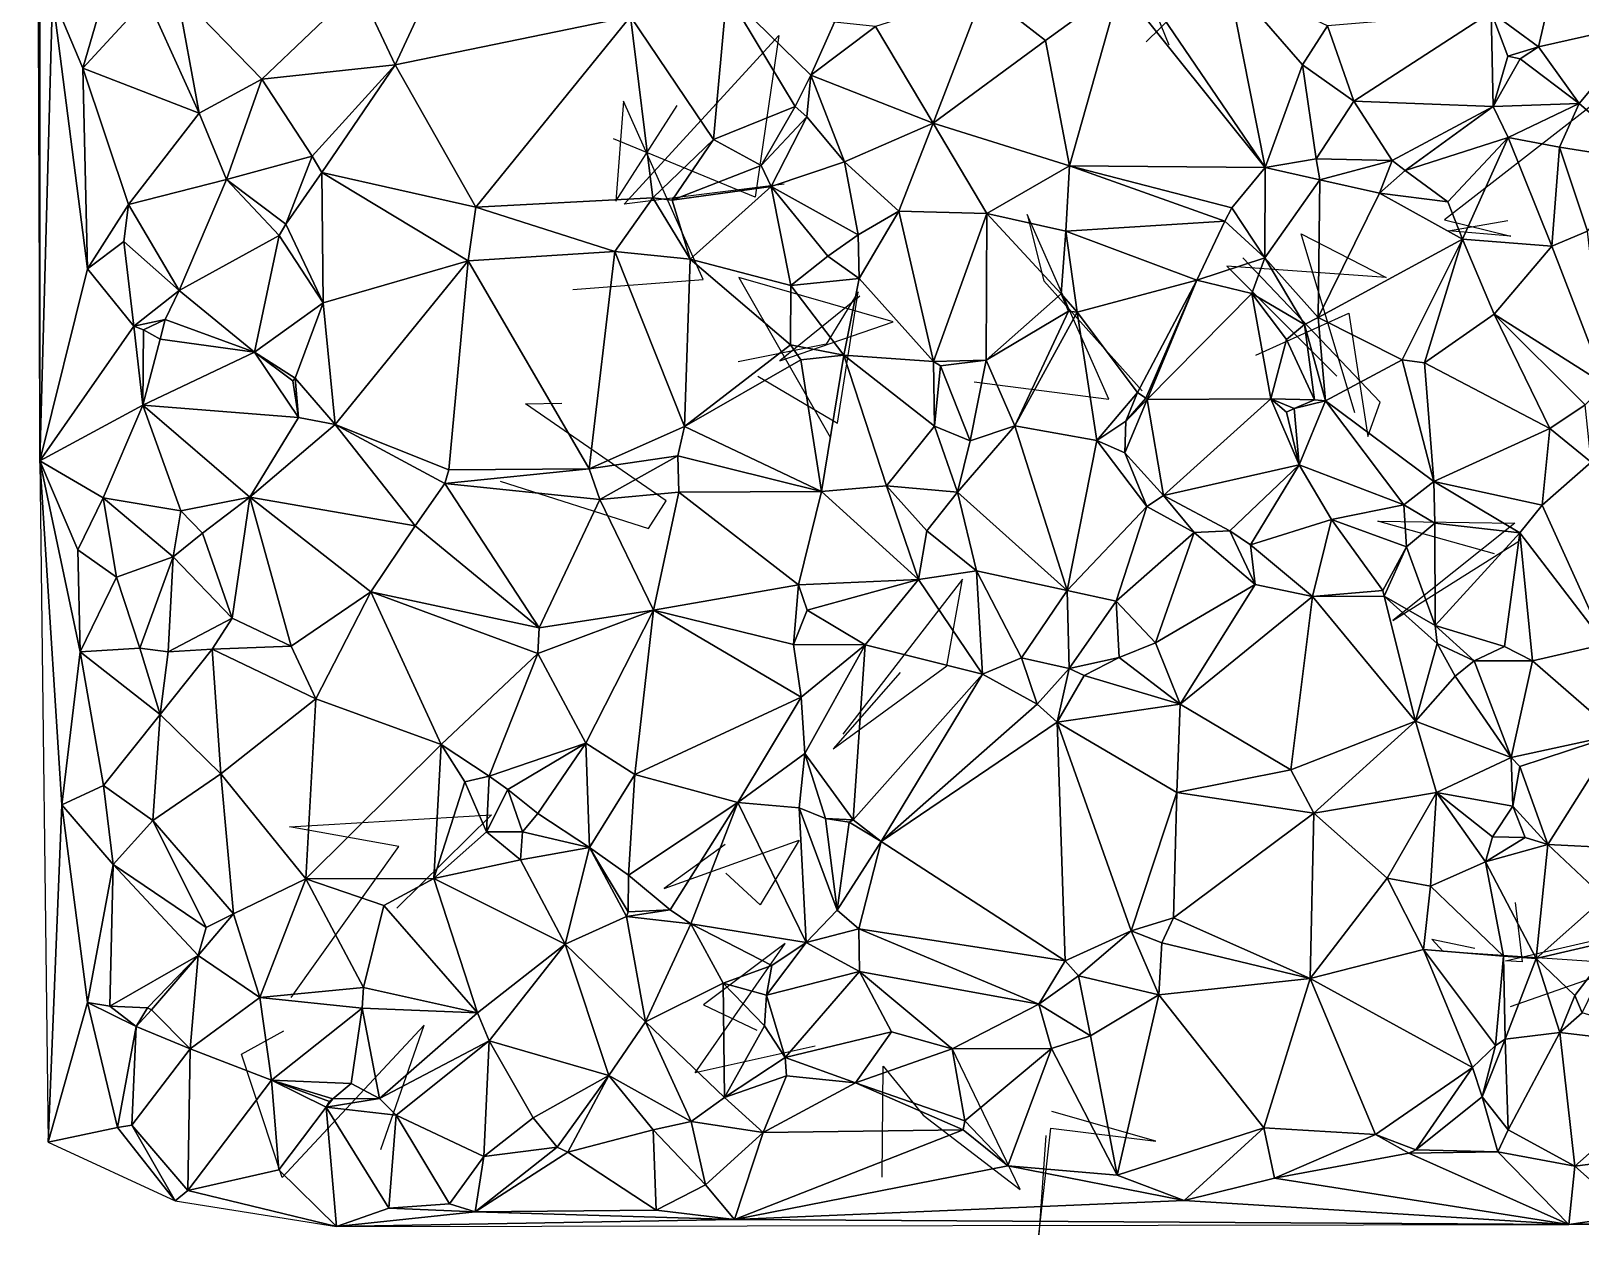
# Model space of a CAD drawing. Header units: metres. Extents: x -15.6 to 15.3, y -15.1 to 15.6.
# Drawn here: x -14.98 to -0.96, y -15.07 to -4.17 of the extents above; entities that cross this region are included whole.
import ezdxf

# ---------------------------------------------------------------- set-up
doc = ezdxf.new("R2010")
doc.units = ezdxf.units.M
doc.layers.add('CRACKS', color=1, linetype='Continuous')
doc.layers.add('STREET_MESH', color=7, linetype='Continuous')

msp = doc.modelspace()

# ---------------------------------------------------------------- linework, layer by layer
at = {"layer": 'CRACKS'}
for points in [[(-4.676, -4.3, 0.1), (-5.384, -2.561, 0.1), (-4.251, -2.756, 0.1), (-4.001, -3.404, 0.1), (-4.884, -4.268, 0.1)], [(-8.164, -5.558, 0.1), (-9.614, -5.738, 0.1), (-8.211, -4.213, 0.1), (-8.427, -5.675, 0.1), (-9.709, -5.149, 0.1)], [(-0.644, -4.685, 0.1), (-2.182, -5.882, 0.1), (-1.583, -6.03, 0.1), (-2.148, -5.98, 0.1), (-1.61, -5.888, 0.1)], [(-10.079, -6.511, 0.1), (-8.896, -6.422, 0.1), (-9.619, -4.808, 0.1), (-9.687, -5.711, 0.1), (-9.134, -4.846, 0.1)], [(-6.444, -7.348, 0.1), (-5.224, -7.506, 0.1), (-5.964, -5.834, 0.1), (-5.811, -6.433, 0.1), (-4.921, -7.43, 0.1)], [(-2.994, -7.629, 0.1), (-3.481, -6.009, 0.1), (-2.712, -6.402, 0.1), (-4.156, -6.301, 0.1), (-3.158, -7.296, 0.1)], [(-3.891, -7.105, 0.1), (-3.051, -6.727, 0.1), (-2.879, -7.843, 0.1), (-2.767, -7.531, 0.1), (-4.01, -6.226, 0.1)], [(-7.477, -6.571, 0.1), (-8.203, -7.159, 0.1), (-7.178, -6.806, 0.1), (-8.575, -6.402, 0.1), (-7.748, -7.85, 0.1)], [(-8.403, -7.296, 0.1), (-7.68, -7.722, 0.1), (-7.493, -6.533, 0.1), (-7.784, -7.006, 0.1), (-8.579, -7.166, 0.1)], [(-10.737, -8.248, 0.1), (-9.392, -8.676, 0.1), (-9.233, -8.426, 0.1), (-10.507, -7.548, 0.1), (-10.176, -7.541, 0.1)], [(-1.732, -8.904, 0.1), (-2.788, -8.61, 0.1), (-1.545, -8.627, 0.1), (-2.651, -9.508, 0.1), (-1.509, -8.789, 0.1)], [(-7.113, -9.98, 0.1), (-7.719, -10.67, 0.1), (-6.689, -9.919, 0.1), (-6.548, -9.135, 0.1), (-7.632, -10.538, 0.1)], [(-12.629, -12.923, 0.1), (-11.653, -11.554, 0.1), (-12.643, -11.378, 0.1), (-10.815, -11.268, 0.1), (-11.671, -12.113, 0.1)], [(-8.699, -11.537, 0.1), (-9.249, -11.936, 0.1), (-8.028, -11.498, 0.1), (-8.382, -12.082, 0.1), (-8.693, -11.796, 0.1)], [(-1.544, -12.062, 0.1), (-1.479, -12.598, 0.1), (-1.63, -12.591, 0.1), (-0.179, -12.256, 0.1), (0.023, -13.679, 0.1)], [(-7.882, -13.362, 0.1), (-8.969, -13.604, 0.1), (-8.156, -12.432, 0.1), (-8.893, -12.988, 0.1), (-8.41, -13.218, 0.1)], [(-1.587, -13.005, 0.1), (-0.49, -12.619, 0.1), (-2.195, -12.506, 0.1), (-2.299, -12.395, 0.1), (-1.908, -12.476, 0.1)], [(-11.816, -14.299, 0.1), (-11.424, -13.173, 0.1), (-12.71, -14.553, 0.1), (-13.079, -13.434, 0.1), (-12.695, -13.224, 0.1)], [(-7.277, -14.549, 0.1), (-7.268, -13.545, 0.1), (-6.904, -13.987, 0.1), (-6.027, -14.661, 0.1), (-6.647, -13.371, 0.1)], [(-5.793, -14.17, 0.1), (-5.858, -15.072, 0.1), (-5.75, -14.106, 0.1), (-4.797, -14.224, 0.1), (-5.74, -13.953, 0.1)]]:
    msp.add_polyline3d(points, dxfattribs=at)
at = {"layer": 'STREET_MESH'}
for points in [[(-14.906, -8.063), (-14.933, 5.352), (-14.985, 13.275)], [(-14.906, -8.063), (-14.906, -2.516), (-14.933, 5.352)], [(-14.791, -3.857), (-14.906, -2.516), (-14.906, -8.063)], [(-1.092, -3.271), (-1.761, -4.001), (-1.333, -4.315)], [(-0.35, -4.094), (-1.092, -3.271), (-1.333, -4.315)], [(-13.664, -3.815), (-12.894, -4.609), (-12.018, -3.772)], [(-12.018, -3.772), (-12.894, -4.609), (-11.686, -4.478)], [(-11.419, -3.901), (-12.018, -3.772), (-11.686, -4.478)], [(-6.357, -3.819), (-5.798, -4.256), (-5.121, -3.765)], [(-5.798, -4.256), (-5.581, -5.391), (-5.121, -3.765)], [(-5.581, -5.391), (-3.809, -5.408), (-5.121, -3.765)], [(-3.809, -5.408), (-4.974, -3.694), (-5.121, -3.765)], [(-3.809, -5.408), (-4.147, -3.7), (-4.974, -3.694)], [(-3.244, -4.125), (-4.147, -3.7), (-3.468, -4.478)], [(-4.147, -3.7), (-3.809, -5.408), (-3.468, -4.478)], [(-14.472, -6.324), (-14.791, -3.857), (-14.906, -8.063)], [(-14.472, -6.324), (-14.516, -4.508), (-14.791, -3.857)], [(-14.516, -4.508), (-14.362, -3.979), (-14.791, -3.857)], [(-13.932, -3.875), (-14.516, -4.508), (-13.461, -4.914)], [(-13.932, -3.875), (-14.362, -3.979), (-14.516, -4.508)], [(-13.664, -3.815), (-13.932, -3.875), (-13.461, -4.914)], [(-12.894, -4.609), (-13.664, -3.815), (-13.461, -4.914)], [(-9.556, -4.041), (-11.419, -3.901), (-11.686, -4.478)], [(-9.556, -4.041), (-8.804, -5.154), (-8.684, -3.825)], [(-8.804, -5.154), (-8.063, -4.856), (-8.684, -3.825)], [(-7.708, -4.092), (-8.684, -3.825), (-7.922, -4.571)], [(-8.684, -3.825), (-8.063, -4.856), (-7.922, -4.571)], [(-6.357, -3.819), (-7.337, -4.13), (-6.813, -5.006)], [(-5.798, -4.256), (-6.357, -3.819), (-6.813, -5.006)], [(-9.556, -4.041), (-11.686, -4.478), (-10.956, -5.767)], [(-9.352, -5.683), (-9.556, -4.041), (-10.956, -5.767)], [(-9.556, -4.041), (-9.352, -5.683), (-8.804, -5.154)], [(-1.761, -4.001), (-3.244, -4.125), (-3.003, -4.807)], [(-1.743, -4.854), (-1.761, -4.001), (-3.003, -4.807)], [(-1.333, -4.315), (-1.761, -4.001), (-1.611, -4.398)], [(-1.761, -4.001), (-1.743, -4.854), (-1.611, -4.398)], [(-7.337, -4.13), (-7.708, -4.092), (-7.922, -4.571)], [(-6.813, -5.006), (-7.337, -4.13), (-7.922, -4.571)], [(-3.244, -4.125), (-3.468, -4.478), (-3.003, -4.807)], [(-0.963, -4.828), (-0.35, -4.094), (-1.333, -4.315)], [(-0.35, -4.094), (-0.963, -4.828), (-0.364, -5.347)], [(-5.581, -5.391), (-5.798, -4.256), (-6.813, -5.006)], [(-1.497, -4.422), (-1.333, -4.315), (-1.611, -4.398)], [(-1.497, -4.422), (-0.963, -4.828), (-1.333, -4.315)], [(-12.894, -4.609), (-12.438, -5.304), (-11.686, -4.478)], [(-12.438, -5.304), (-12.352, -5.453), (-11.686, -4.478)], [(-11.686, -4.478), (-12.352, -5.453), (-10.956, -5.767)], [(-3.809, -5.408), (-3.345, -5.328), (-3.468, -4.478)], [(-3.468, -4.478), (-3.345, -5.328), (-3.003, -4.807)], [(-1.743, -4.854), (-1.497, -4.422), (-1.611, -4.398)], [(-0.963, -4.828), (-1.497, -4.422), (-1.743, -4.854)], [(-14.103, -5.741), (-14.516, -4.508), (-14.472, -6.324)], [(-14.516, -4.508), (-14.103, -5.741), (-13.461, -4.914)], [(-13.215, -5.515), (-12.894, -4.609), (-13.461, -4.914)], [(-12.894, -4.609), (-13.215, -5.515), (-12.438, -5.304)], [(-8.063, -4.856), (-7.959, -4.949), (-7.922, -4.571)], [(-7.959, -4.949), (-7.616, -5.356), (-7.922, -4.571)], [(-7.616, -5.356), (-6.813, -5.006), (-7.922, -4.571)], [(-8.372, -5.39), (-8.063, -4.856), (-8.804, -5.154)], [(-8.372, -5.39), (-7.959, -4.949), (-8.063, -4.856)], [(-3.345, -5.328), (-2.658, -5.345), (-3.003, -4.807)], [(-2.658, -5.345), (-1.743, -4.854), (-3.003, -4.807)], [(-1.743, -4.854), (-2.658, -5.345), (-2.539, -5.434)], [(-1.608, -5.135), (-1.743, -4.854), (-2.539, -5.434)], [(-1.608, -5.135), (-0.963, -4.828), (-1.743, -4.854)], [(-0.963, -4.828), (-1.608, -5.135), (-1.143, -5.222)], [(-0.364, -5.347), (-0.963, -4.828), (-1.143, -5.222)], [(-14.103, -5.741), (-13.215, -5.515), (-13.461, -4.914)], [(-7.959, -4.949), (-8.372, -5.39), (-8.281, -5.578)], [(-7.959, -4.949), (-8.281, -5.578), (-7.616, -5.356)], [(-6.813, -5.006), (-7.616, -5.356), (-7.125, -5.802)], [(-6.328, -5.825), (-6.813, -5.006), (-7.125, -5.802)], [(-5.581, -5.391), (-6.813, -5.006), (-6.328, -5.825)], [(-9.352, -5.683), (-9.179, -5.702), (-8.804, -5.154)], [(-9.179, -5.702), (-8.372, -5.39), (-8.804, -5.154)], [(-2.153, -5.718), (-1.608, -5.135), (-2.539, -5.434)], [(-2.02, -6.057), (-1.608, -5.135), (-2.153, -5.718)], [(-1.608, -5.135), (-2.02, -6.057), (-1.211, -6.121)], [(-1.143, -5.222), (-1.608, -5.135), (-1.211, -6.121)], [(-12.438, -5.304), (-13.215, -5.515), (-12.676, -5.919)], [(-12.352, -5.453), (-12.438, -5.304), (-12.676, -5.919)], [(-3.345, -5.328), (-3.809, -5.408), (-3.312, -5.519)], [(-3.345, -5.328), (-3.312, -5.519), (-2.658, -5.345)], [(-0.888, -5.985), (-1.143, -5.222), (-1.211, -6.121)], [(-0.888, -5.985), (-0.364, -5.347), (-1.143, -5.222)], [(-12.339, -6.634), (-12.352, -5.453), (-12.676, -5.919)], [(-11.026, -6.253), (-12.352, -5.453), (-12.339, -6.634)], [(-12.352, -5.453), (-11.026, -6.253), (-10.956, -5.767)], [(-8.281, -5.578), (-8.372, -5.39), (-9.179, -5.702)], [(-7.616, -5.356), (-8.281, -5.578), (-7.493, -6.016)], [(-7.616, -5.356), (-7.493, -6.016), (-7.125, -5.802)], [(-5.614, -5.983), (-5.581, -5.391), (-6.328, -5.825)], [(-5.614, -5.983), (-4.173, -5.894), (-5.581, -5.391)], [(-4.109, -5.773), (-3.809, -5.408), (-5.581, -5.391)], [(-4.173, -5.894), (-4.109, -5.773), (-5.581, -5.391)], [(-3.809, -5.408), (-4.109, -5.773), (-3.812, -6.226)], [(-3.312, -5.519), (-3.809, -5.408), (-3.812, -6.226)], [(-3.312, -5.519), (-2.773, -5.639), (-2.658, -5.345)], [(-2.658, -5.345), (-2.773, -5.639), (-2.539, -5.434)], [(-2.773, -5.639), (-2.153, -5.718), (-2.539, -5.434)], [(-13.644, -6.52), (-13.215, -5.515), (-14.103, -5.741)], [(-13.215, -5.515), (-13.644, -6.52), (-12.738, -6.023)], [(-12.676, -5.919), (-13.215, -5.515), (-12.738, -6.023)], [(-8.281, -5.578), (-9.179, -5.702), (-9.015, -6.238)], [(-8.103, -6.475), (-8.281, -5.578), (-9.015, -6.238)], [(-7.768, -6.211), (-8.281, -5.578), (-8.103, -6.475)], [(-8.281, -5.578), (-7.768, -6.211), (-7.493, -6.016)], [(-3.329, -6.764), (-3.312, -5.519), (-3.812, -6.226)], [(-3.312, -5.519), (-3.329, -6.764), (-2.773, -5.639)], [(-14.145, -6.077), (-14.103, -5.741), (-14.472, -6.324)], [(-14.145, -6.077), (-13.644, -6.52), (-14.103, -5.741)], [(-9.696, -6.167), (-9.352, -5.683), (-10.956, -5.767)], [(-9.352, -5.683), (-9.696, -6.167), (-9.015, -6.238)], [(-9.179, -5.702), (-9.352, -5.683), (-9.015, -6.238)], [(-3.329, -6.764), (-2.02, -6.057), (-2.773, -5.639)], [(-2.773, -5.639), (-2.02, -6.057), (-2.153, -5.718)], [(-11.026, -6.253), (-9.696, -6.167), (-10.956, -5.767)], [(-7.125, -5.802), (-7.493, -6.016), (-7.485, -6.411)], [(-7.125, -5.802), (-7.485, -6.411), (-6.811, -7.165)], [(-6.328, -5.825), (-7.125, -5.802), (-6.811, -7.165)], [(-6.334, -7.151), (-6.328, -5.825), (-6.811, -7.165)], [(-5.656, -6.55), (-6.328, -5.825), (-6.334, -7.151)], [(-5.656, -6.55), (-5.614, -5.983), (-6.328, -5.825)], [(-4.109, -5.773), (-4.173, -5.894), (-3.812, -6.226)], [(-13.644, -6.52), (-12.962, -7.078), (-12.738, -6.023)], [(-12.962, -7.078), (-12.339, -6.634), (-12.738, -6.023)], [(-12.339, -6.634), (-12.676, -5.919), (-12.738, -6.023)], [(-7.493, -6.016), (-7.768, -6.211), (-7.485, -6.411)], [(-5.51, -6.718), (-5.614, -5.983), (-5.656, -6.55)], [(-4.173, -5.894), (-5.614, -5.983), (-4.427, -6.427)], [(-4.427, -6.427), (-5.614, -5.983), (-5.51, -6.718)], [(-4.173, -5.894), (-4.427, -6.427), (-3.812, -6.226)], [(-0.728, -7.371), (-0.888, -5.985), (-1.211, -6.121)], [(-14.052, -6.844), (-14.145, -6.077), (-14.472, -6.324)], [(-13.644, -6.52), (-14.145, -6.077), (-14.052, -6.844)], [(-11.026, -6.253), (-9.931, -8.137), (-9.696, -6.167)], [(-9.931, -8.137), (-9.066, -7.751), (-9.696, -6.167)], [(-9.696, -6.167), (-9.066, -7.751), (-9.015, -6.238)], [(-3.329, -6.764), (-2.568, -7.149), (-2.02, -6.057)], [(-2.02, -6.057), (-2.568, -7.149), (-2.363, -7.177)], [(-1.734, -6.734), (-2.02, -6.057), (-2.363, -7.177)], [(-2.02, -6.057), (-1.734, -6.734), (-1.211, -6.121)], [(-1.734, -6.734), (-0.728, -7.371), (-1.211, -6.121)], [(-12.229, -7.733), (-11.026, -6.253), (-12.339, -6.634)], [(-11.026, -6.253), (-12.229, -7.733), (-11.201, -8.144)], [(-9.931, -8.137), (-11.026, -6.253), (-11.201, -8.144)], [(-9.015, -6.238), (-9.066, -7.751), (-8.105, -7.013)], [(-8.103, -6.475), (-9.015, -6.238), (-8.105, -7.013)], [(-7.768, -6.211), (-8.103, -6.475), (-7.485, -6.411)], [(-4.427, -6.427), (-3.927, -6.548), (-3.812, -6.226)], [(-3.927, -6.548), (-3.452, -6.828), (-3.812, -6.226)], [(-3.452, -6.828), (-3.329, -6.764), (-3.812, -6.226)], [(-14.052, -6.844), (-14.472, -6.324), (-14.906, -8.063)], [(-8.103, -6.475), (-7.624, -7.105), (-7.485, -6.411)], [(-7.485, -6.411), (-7.624, -7.105), (-6.811, -7.165)], [(-4.427, -6.427), (-5.51, -6.718), (-4.965, -7.445)], [(-4.889, -7.495), (-4.427, -6.427), (-4.965, -7.445)], [(-4.427, -6.427), (-4.889, -7.495), (-4.875, -7.508)], [(-3.927, -6.548), (-4.427, -6.427), (-4.875, -7.508)], [(-13.769, -6.784), (-13.644, -6.52), (-14.052, -6.844)], [(-13.769, -6.784), (-12.962, -7.078), (-13.644, -6.52)], [(-7.624, -7.105), (-8.103, -6.475), (-8.105, -7.013)], [(-5.588, -6.707), (-5.656, -6.55), (-6.334, -7.151)], [(-5.588, -6.707), (-5.51, -6.718), (-5.656, -6.55)], [(-3.927, -6.548), (-4.875, -7.508), (-3.757, -7.501)], [(-3.615, -6.964), (-3.927, -6.548), (-3.757, -7.501)], [(-3.927, -6.548), (-3.615, -6.964), (-3.452, -6.828)], [(-12.962, -7.078), (-12.592, -7.315), (-12.339, -6.634)], [(-12.592, -7.315), (-12.229, -7.733), (-12.339, -6.634)], [(-5.588, -6.707), (-6.334, -7.151), (-6.075, -7.745)], [(-5.51, -6.718), (-5.588, -6.707), (-6.075, -7.745)], [(-5.332, -7.878), (-5.51, -6.718), (-6.075, -7.745)], [(-5.51, -6.718), (-5.332, -7.878), (-4.965, -7.445)], [(-13.973, -7.559), (-14.052, -6.844), (-14.906, -8.063)], [(-13.965, -6.878), (-13.769, -6.784), (-14.052, -6.844)], [(-13.965, -6.878), (-14.052, -6.844), (-13.973, -7.559)], [(-13.769, -6.784), (-13.965, -6.878), (-13.814, -6.963)], [(-12.962, -7.078), (-13.769, -6.784), (-13.814, -6.963)], [(-3.615, -6.964), (-3.362, -7.512), (-3.452, -6.828)], [(-3.329, -6.764), (-3.452, -6.828), (-3.262, -7.521)], [(-3.452, -6.828), (-3.362, -7.512), (-3.262, -7.521)], [(-2.568, -7.149), (-3.329, -6.764), (-3.262, -7.521)], [(-1.228, -7.771), (-1.734, -6.734), (-2.363, -7.177)], [(-0.728, -7.371), (-1.734, -6.734), (-0.909, -7.555)], [(-1.734, -6.734), (-1.228, -7.771), (-0.909, -7.555)], [(-13.814, -6.963), (-13.965, -6.878), (-13.973, -7.559)], [(-12.962, -7.078), (-13.814, -6.963), (-13.973, -7.559)], [(-9.066, -7.751), (-8.012, -7.149), (-8.105, -7.013)], [(-8.012, -7.149), (-7.624, -7.105), (-8.105, -7.013)], [(-3.362, -7.512), (-3.615, -6.964), (-3.757, -7.501)], [(-12.962, -7.078), (-13.973, -7.559), (-12.561, -7.672)], [(-12.614, -7.338), (-12.962, -7.078), (-12.561, -7.672)], [(-12.614, -7.338), (-12.592, -7.315), (-12.962, -7.078)], [(-8.012, -7.149), (-9.066, -7.751), (-7.827, -8.34)], [(-7.624, -7.105), (-8.012, -7.149), (-7.827, -8.34)], [(-7.624, -7.105), (-7.827, -8.34), (-7.236, -8.288)], [(-6.802, -7.75), (-7.624, -7.105), (-7.236, -8.288)], [(-7.624, -7.105), (-6.802, -7.75), (-6.811, -7.165)], [(-6.747, -7.203), (-6.334, -7.151), (-6.811, -7.165)], [(-6.747, -7.203), (-6.48, -7.881), (-6.334, -7.151)], [(-6.334, -7.151), (-6.48, -7.881), (-6.075, -7.745)], [(-2.279, -8.249), (-2.568, -7.149), (-3.262, -7.521)], [(-2.568, -7.149), (-2.279, -8.249), (-2.363, -7.177)], [(-6.802, -7.75), (-6.747, -7.203), (-6.811, -7.165)], [(-6.802, -7.75), (-6.48, -7.881), (-6.747, -7.203)], [(-2.279, -8.249), (-1.228, -7.771), (-2.363, -7.177)], [(-12.592, -7.315), (-12.614, -7.338), (-12.561, -7.672)], [(-12.229, -7.733), (-12.592, -7.315), (-12.561, -7.672)], [(-14.33, -8.397), (-13.973, -7.559), (-14.906, -8.063)], [(-14.33, -8.397), (-13.627, -8.516), (-13.973, -7.559)], [(-13.973, -7.559), (-13.004, -8.391), (-12.561, -7.672)], [(-13.627, -8.516), (-13.004, -8.391), (-13.973, -7.559)], [(-5.332, -7.878), (-5.068, -7.705), (-4.965, -7.445)], [(-4.875, -7.508), (-5.079, -7.992), (-4.727, -8.376)], [(-5.079, -7.992), (-4.875, -7.508), (-5.068, -7.705)], [(-5.068, -7.705), (-4.889, -7.495), (-4.965, -7.445)], [(-4.875, -7.508), (-4.889, -7.495), (-5.068, -7.705)], [(-3.757, -7.501), (-4.875, -7.508), (-4.727, -8.376)], [(-3.5, -8.099), (-3.757, -7.501), (-4.727, -8.376)], [(-3.5, -8.099), (-3.615, -7.623), (-3.757, -7.501)], [(-3.615, -7.623), (-3.544, -7.588), (-3.757, -7.501)], [(-3.544, -7.588), (-3.362, -7.512), (-3.757, -7.501)], [(-3.362, -7.512), (-3.544, -7.588), (-3.262, -7.521)], [(-3.544, -7.588), (-3.5, -8.099), (-3.262, -7.521)], [(-3.5, -8.099), (-2.551, -8.462), (-3.262, -7.521)], [(-2.551, -8.462), (-2.279, -8.249), (-3.262, -7.521)], [(-1.228, -7.771), (-0.854, -8.076), (-0.909, -7.555)], [(-13.004, -8.391), (-12.229, -7.733), (-12.561, -7.672)], [(-5.079, -7.992), (-5.068, -7.705), (-5.332, -7.878)], [(-3.544, -7.588), (-3.615, -7.623), (-3.5, -8.099)], [(-11.507, -8.653), (-12.229, -7.733), (-13.004, -8.391)], [(-12.229, -7.733), (-11.238, -8.268), (-11.201, -8.144)], [(-11.507, -8.653), (-11.238, -8.268), (-12.229, -7.733)], [(-9.066, -7.751), (-9.931, -8.137), (-9.128, -8.017)], [(-9.066, -7.751), (-9.128, -8.017), (-7.827, -8.34)], [(-6.595, -8.347), (-6.802, -7.75), (-7.236, -8.288)], [(-6.48, -7.881), (-6.802, -7.75), (-6.595, -8.347)], [(-6.595, -8.347), (-5.602, -9.237), (-6.075, -7.745)], [(-6.48, -7.881), (-6.595, -8.347), (-6.075, -7.745)], [(-5.602, -9.237), (-5.332, -7.878), (-6.075, -7.745)], [(-2.279, -8.249), (-1.298, -8.465), (-1.228, -7.771)], [(-1.228, -7.771), (-1.298, -8.465), (-0.854, -8.076)], [(-4.878, -8.476), (-5.332, -7.878), (-5.602, -9.237)], [(-4.878, -8.476), (-5.079, -7.992), (-5.332, -7.878)], [(-5.079, -7.992), (-4.878, -8.476), (-4.727, -8.376)], [(-14.706, -11.179), (-14.906, -8.063), (-14.829, -14.233)], [(-14.706, -11.179), (-14.54, -9.792), (-14.906, -8.063)], [(-14.54, -9.792), (-14.562, -8.87), (-14.906, -8.063)], [(-14.562, -8.87), (-14.33, -8.397), (-14.906, -8.063)], [(-9.128, -8.017), (-9.931, -8.137), (-9.832, -8.413)], [(-9.118, -8.348), (-9.128, -8.017), (-9.832, -8.413)], [(-9.128, -8.017), (-9.118, -8.348), (-7.827, -8.34)], [(-4.128, -8.697), (-3.5, -8.099), (-4.727, -8.376)], [(-4.128, -8.697), (-3.939, -8.825), (-3.5, -8.099)], [(-3.5, -8.099), (-3.939, -8.825), (-3.207, -8.593)], [(-2.551, -8.462), (-3.5, -8.099), (-3.207, -8.593)], [(-1.298, -8.465), (-0.728, -9.722), (-0.854, -8.076)], [(-11.238, -8.268), (-11.507, -8.653), (-10.382, -9.575)], [(-9.931, -8.137), (-11.238, -8.268), (-9.832, -8.413)], [(-11.238, -8.268), (-9.931, -8.137), (-11.201, -8.144)], [(-11.238, -8.268), (-10.382, -9.575), (-9.832, -8.413)], [(-2.279, -8.249), (-2.551, -8.462), (-2.272, -8.628)], [(-1.502, -8.716), (-2.279, -8.249), (-2.272, -8.628)], [(-1.298, -8.465), (-2.279, -8.249), (-1.502, -8.716)], [(-14.21, -9.115), (-14.33, -8.397), (-14.562, -8.87)], [(-14.33, -8.397), (-13.696, -8.931), (-13.627, -8.516)], [(-13.696, -8.931), (-14.33, -8.397), (-14.21, -9.115)], [(-13.004, -8.391), (-13.627, -8.516), (-13.43, -8.718)], [(-13.164, -9.489), (-13.004, -8.391), (-13.43, -8.718)], [(-13.164, -9.489), (-12.629, -9.742), (-13.004, -8.391)], [(-13.004, -8.391), (-12.629, -9.742), (-11.907, -9.25)], [(-11.507, -8.653), (-13.004, -8.391), (-11.907, -9.25)], [(-10.382, -9.575), (-9.346, -9.414), (-9.832, -8.413)], [(-9.346, -9.414), (-9.118, -8.348), (-9.832, -8.413)], [(-9.118, -8.348), (-9.346, -9.414), (-8.034, -9.187)], [(-9.118, -8.348), (-8.034, -9.187), (-7.827, -8.34)], [(-7.827, -8.34), (-8.034, -9.187), (-6.946, -9.136)], [(-7.236, -8.288), (-7.827, -8.34), (-6.946, -9.136)], [(-6.871, -8.697), (-7.236, -8.288), (-6.946, -9.136)], [(-6.871, -8.697), (-6.595, -8.347), (-7.236, -8.288)], [(-6.595, -8.347), (-6.871, -8.697), (-6.422, -9.058)], [(-5.602, -9.237), (-6.595, -8.347), (-6.422, -9.058)], [(-4.878, -8.476), (-4.452, -8.711), (-4.727, -8.376)], [(-4.452, -8.711), (-4.128, -8.697), (-4.727, -8.376)], [(-13.627, -8.516), (-13.696, -8.931), (-13.43, -8.718)], [(-4.878, -8.476), (-5.602, -9.237), (-5.156, -9.334)], [(-4.452, -8.711), (-4.878, -8.476), (-5.156, -9.334)], [(-2.527, -8.841), (-2.551, -8.462), (-3.207, -8.593)], [(-2.551, -8.462), (-2.527, -8.841), (-2.272, -8.628)], [(-0.728, -9.722), (-1.298, -8.465), (-1.502, -8.716)], [(-10.382, -9.575), (-11.507, -8.653), (-11.907, -9.25)], [(-6.422, -9.058), (-6.871, -8.697), (-6.946, -9.136)], [(-4.452, -8.711), (-3.899, -9.183), (-4.128, -8.697)], [(-4.128, -8.697), (-3.899, -9.183), (-3.939, -8.825)], [(-3.939, -8.825), (-3.379, -9.291), (-3.207, -8.593)], [(-3.379, -9.291), (-2.742, -9.237), (-3.207, -8.593)], [(-2.742, -9.237), (-2.527, -8.841), (-3.207, -8.593)], [(-2.527, -8.841), (-2.269, -9.554), (-2.272, -8.628)], [(-2.269, -9.554), (-1.502, -8.716), (-2.272, -8.628)], [(-13.696, -8.931), (-13.164, -9.489), (-13.43, -8.718)], [(-4.801, -9.71), (-4.452, -8.711), (-5.156, -9.334)], [(-3.899, -9.183), (-4.452, -8.711), (-4.801, -9.71)], [(-3.899, -9.183), (-3.379, -9.291), (-3.939, -8.825)], [(-2.269, -9.554), (-1.64, -9.743), (-1.502, -8.716)], [(-1.64, -9.743), (-1.385, -9.875), (-1.502, -8.716)], [(-1.385, -9.875), (-0.728, -9.722), (-1.502, -8.716)], [(-14.21, -9.115), (-14.562, -8.87), (-14.54, -9.792)], [(-13.998, -9.758), (-13.696, -8.931), (-14.21, -9.115)], [(-13.998, -9.758), (-13.741, -9.792), (-13.696, -8.931)], [(-13.696, -8.931), (-13.741, -9.792), (-13.164, -9.489)], [(-2.742, -9.237), (-2.73, -9.289), (-2.527, -8.841)], [(-2.73, -9.289), (-2.269, -9.554), (-2.527, -8.841)], [(-13.998, -9.758), (-14.21, -9.115), (-14.54, -9.792)], [(-6.368, -9.994), (-6.422, -9.058), (-6.946, -9.136)], [(-6.013, -9.848), (-5.602, -9.237), (-6.422, -9.058)], [(-6.368, -9.994), (-6.013, -9.848), (-6.422, -9.058)], [(-12.629, -9.742), (-12.405, -10.217), (-11.907, -9.25)], [(-12.405, -10.217), (-11.27, -10.63), (-11.907, -9.25)], [(-11.27, -10.63), (-10.395, -9.806), (-11.907, -9.25)], [(-10.395, -9.806), (-10.382, -9.575), (-11.907, -9.25)], [(-9.346, -9.414), (-8.08, -9.726), (-8.034, -9.187)], [(-8.08, -9.726), (-7.955, -9.414), (-8.034, -9.187)], [(-8.034, -9.187), (-7.955, -9.414), (-6.946, -9.136)], [(-7.955, -9.414), (-7.431, -9.729), (-6.946, -9.136)], [(-7.431, -9.729), (-6.368, -9.994), (-6.946, -9.136)], [(-6.013, -9.848), (-5.583, -9.944), (-5.602, -9.237)], [(-5.602, -9.237), (-5.583, -9.944), (-5.156, -9.334)], [(-3.899, -9.183), (-4.801, -9.71), (-4.577, -10.266)], [(-3.379, -9.291), (-3.899, -9.183), (-4.577, -10.266)], [(-2.73, -9.289), (-2.742, -9.237), (-3.379, -9.291)], [(-5.583, -9.944), (-5.13, -9.845), (-5.156, -9.334)], [(-5.13, -9.845), (-4.801, -9.71), (-5.156, -9.334)], [(-3.576, -10.862), (-3.379, -9.291), (-4.577, -10.266)], [(-3.379, -9.291), (-3.576, -10.862), (-2.445, -10.419)], [(-2.73, -9.289), (-3.379, -9.291), (-2.445, -10.419)], [(-2.251, -9.716), (-2.73, -9.289), (-2.445, -10.419)], [(-2.73, -9.289), (-2.251, -9.716), (-2.269, -9.554)], [(-13.741, -9.792), (-13.344, -9.768), (-13.164, -9.489)], [(-13.344, -9.768), (-12.629, -9.742), (-13.164, -9.489)], [(-9.346, -9.414), (-10.395, -9.806), (-9.96, -10.619)], [(-10.395, -9.806), (-9.346, -9.414), (-10.382, -9.575)], [(-9.346, -9.414), (-9.96, -10.619), (-9.515, -10.902)], [(-8.01, -10.202), (-9.346, -9.414), (-9.515, -10.902)], [(-8.08, -9.726), (-9.346, -9.414), (-8.01, -10.202)], [(-7.955, -9.414), (-8.08, -9.726), (-7.431, -9.729)], [(-1.915, -9.875), (-1.64, -9.743), (-2.269, -9.554)], [(-2.251, -9.716), (-1.915, -9.875), (-2.269, -9.554)], [(-14.54, -9.792), (-14.706, -11.179), (-14.328, -11.003)], [(-13.814, -10.361), (-13.998, -9.758), (-14.54, -9.792)], [(-13.814, -10.361), (-14.54, -9.792), (-14.328, -11.003)], [(-13.741, -9.792), (-13.998, -9.758), (-13.814, -10.361)], [(-13.344, -9.768), (-13.814, -10.361), (-13.265, -10.898)], [(-13.344, -9.768), (-13.741, -9.792), (-13.814, -10.361)], [(-12.629, -9.742), (-13.344, -9.768), (-12.405, -10.217)], [(-13.344, -9.768), (-13.265, -10.898), (-12.405, -10.217)], [(-10.835, -10.919), (-10.395, -9.806), (-11.27, -10.63)], [(-10.395, -9.806), (-10.835, -10.919), (-9.96, -10.619)], [(-8.08, -9.726), (-8.01, -10.202), (-7.431, -9.729)], [(-8.01, -10.202), (-7.977, -10.713), (-7.431, -9.729)], [(-7.431, -9.729), (-7.977, -10.713), (-7.538, -11.313)], [(-6.368, -9.994), (-7.431, -9.729), (-7.538, -11.313)], [(-4.801, -9.71), (-5.13, -9.845), (-4.577, -10.266)], [(-2.086, -10.014), (-2.251, -9.716), (-2.445, -10.419)], [(-1.915, -9.875), (-2.251, -9.716), (-2.086, -10.014)], [(-1.64, -9.743), (-1.915, -9.875), (-1.385, -9.875)], [(-0.728, -9.722), (-1.385, -9.875), (-0.619, -10.54)], [(-6.368, -9.994), (-5.872, -10.266), (-6.013, -9.848)], [(-5.872, -10.266), (-5.583, -9.944), (-6.013, -9.848)], [(-5.583, -9.944), (-5.872, -10.266), (-5.692, -10.428)], [(-5.447, -10.007), (-5.583, -9.944), (-5.692, -10.428)], [(-5.583, -9.944), (-5.447, -10.007), (-5.13, -9.845)], [(-5.13, -9.845), (-5.447, -10.007), (-4.577, -10.266)], [(-1.915, -9.875), (-2.086, -10.014), (-1.581, -10.75)], [(-1.915, -9.875), (-1.581, -10.75), (-1.385, -9.875)], [(-1.385, -9.875), (-1.581, -10.75), (-0.619, -10.54)], [(-7.286, -11.511), (-6.368, -9.994), (-7.538, -11.313)], [(-5.872, -10.266), (-6.368, -9.994), (-7.286, -11.511)], [(-5.447, -10.007), (-5.692, -10.428), (-4.577, -10.266)], [(-1.581, -10.75), (-2.086, -10.014), (-2.445, -10.419)], [(-13.265, -10.898), (-12.496, -11.849), (-12.405, -10.217)], [(-12.405, -10.217), (-12.496, -11.849), (-11.27, -10.63)], [(-8.582, -11.157), (-8.01, -10.202), (-9.515, -10.902)], [(-7.977, -10.713), (-8.01, -10.202), (-8.582, -11.157)], [(-13.881, -11.32), (-13.814, -10.361), (-14.328, -11.003)], [(-13.814, -10.361), (-13.881, -11.32), (-13.265, -10.898)], [(-5.872, -10.266), (-7.286, -11.511), (-5.692, -10.428)], [(-5.692, -10.428), (-4.606, -11.066), (-4.577, -10.266)], [(-4.606, -11.066), (-3.576, -10.862), (-4.577, -10.266)], [(-7.286, -11.511), (-5.62, -12.589), (-5.692, -10.428)], [(-5.021, -12.319), (-4.606, -11.066), (-5.692, -10.428)], [(-5.62, -12.589), (-5.021, -12.319), (-5.692, -10.428)], [(-3.576, -10.862), (-3.367, -11.253), (-2.445, -10.419)], [(-3.367, -11.253), (-2.255, -11.065), (-2.445, -10.419)], [(-2.255, -11.065), (-1.581, -10.75), (-2.445, -10.419)], [(-11.27, -10.63), (-12.496, -11.849), (-11.335, -11.844)], [(-11.055, -10.969), (-11.27, -10.63), (-11.335, -11.844)], [(-11.055, -10.969), (-10.835, -10.919), (-11.27, -10.63)], [(-10.835, -10.919), (-10.667, -11.039), (-9.96, -10.619)], [(-10.667, -11.039), (-10.396, -11.255), (-9.96, -10.619)], [(-9.96, -10.619), (-10.396, -11.255), (-9.928, -11.565)], [(-9.96, -10.619), (-9.928, -11.565), (-9.515, -10.902)], [(-1.581, -10.75), (-1.501, -10.83), (-0.619, -10.54)], [(-1.501, -10.83), (-1.247, -11.537), (-0.619, -10.54)], [(-1.247, -11.537), (-0.647, -11.568), (-0.619, -10.54)], [(-8.028, -11.205), (-7.977, -10.713), (-8.582, -11.157)], [(-8.028, -11.205), (-7.789, -11.302), (-7.977, -10.713)], [(-7.977, -10.713), (-7.789, -11.302), (-7.538, -11.313)], [(-2.255, -11.065), (-1.565, -11.19), (-1.581, -10.75)], [(-1.565, -11.19), (-1.501, -10.83), (-1.581, -10.75)], [(-13.881, -11.32), (-13.15, -12.163), (-13.265, -10.898)], [(-13.15, -12.163), (-12.496, -11.849), (-13.265, -10.898)], [(-10.859, -11.423), (-10.835, -10.919), (-11.055, -10.969)], [(-10.667, -11.039), (-10.835, -10.919), (-10.859, -11.423)], [(-9.928, -11.565), (-9.572, -11.813), (-9.515, -10.902)], [(-9.572, -11.813), (-8.582, -11.157), (-9.515, -10.902)], [(-3.367, -11.253), (-3.576, -10.862), (-4.606, -11.066)], [(-1.501, -10.83), (-1.565, -11.19), (-1.247, -11.537)], [(-14.706, -11.179), (-14.24, -11.719), (-14.328, -11.003)], [(-14.24, -11.719), (-13.881, -11.32), (-14.328, -11.003)], [(-10.859, -11.423), (-11.055, -10.969), (-11.335, -11.844)], [(-10.667, -11.039), (-10.859, -11.423), (-10.533, -11.422)], [(-10.396, -11.255), (-10.667, -11.039), (-10.533, -11.422)], [(-4.606, -11.066), (-5.021, -12.319), (-4.637, -12.201)], [(-3.367, -11.253), (-4.606, -11.066), (-4.637, -12.201)], [(-2.704, -11.843), (-2.255, -11.065), (-3.367, -11.253)], [(-2.704, -11.843), (-2.309, -11.915), (-2.255, -11.065)], [(-2.309, -11.915), (-1.813, -11.695), (-2.255, -11.065)], [(-1.749, -11.468), (-1.565, -11.19), (-2.255, -11.065)], [(-1.813, -11.695), (-1.749, -11.468), (-2.255, -11.065)], [(-14.472, -12.967), (-14.706, -11.179), (-14.829, -14.233)], [(-14.24, -11.719), (-14.706, -11.179), (-14.472, -12.967)], [(-9.572, -11.813), (-9.195, -12.127), (-8.582, -11.157)], [(-9.195, -12.127), (-9.01, -12.256), (-8.582, -11.157)], [(-9.01, -12.256), (-7.964, -12.424), (-8.582, -11.157)], [(-7.964, -12.424), (-8.028, -11.205), (-8.582, -11.157)], [(-7.684, -12.131), (-8.028, -11.205), (-7.964, -12.424)], [(-7.789, -11.302), (-8.028, -11.205), (-7.684, -12.131)], [(-1.565, -11.19), (-1.749, -11.468), (-1.452, -11.472)], [(-1.247, -11.537), (-1.565, -11.19), (-1.452, -11.472)], [(-13.397, -12.289), (-13.881, -11.32), (-14.24, -11.719)], [(-13.881, -11.32), (-13.397, -12.289), (-13.15, -12.163)], [(-9.928, -11.565), (-10.396, -11.255), (-10.533, -11.422)], [(-7.789, -11.302), (-7.576, -11.335), (-7.538, -11.313)], [(-7.576, -11.335), (-7.789, -11.302), (-7.684, -12.131)], [(-7.576, -11.335), (-7.684, -12.131), (-7.286, -11.511)], [(-7.576, -11.335), (-7.286, -11.511), (-7.538, -11.313)], [(-3.401, -12.75), (-3.367, -11.253), (-4.637, -12.201)], [(-3.401, -12.75), (-2.704, -11.843), (-3.367, -11.253)], [(-10.553, -11.675), (-10.859, -11.423), (-11.335, -11.844)], [(-10.859, -11.423), (-10.553, -11.675), (-10.533, -11.422)], [(-10.553, -11.675), (-9.928, -11.565), (-10.533, -11.422)], [(-1.749, -11.468), (-1.813, -11.695), (-1.452, -11.472)], [(-1.813, -11.695), (-1.247, -11.537), (-1.452, -11.472)], [(-9.928, -11.565), (-10.553, -11.675), (-10.147, -12.439)], [(-9.593, -12.19), (-9.928, -11.565), (-10.147, -12.439)], [(-9.928, -11.565), (-9.593, -12.19), (-9.575, -12.146)], [(-9.572, -11.813), (-9.928, -11.565), (-9.575, -12.146)], [(-7.684, -12.131), (-7.488, -12.301), (-7.286, -11.511)], [(-7.488, -12.301), (-5.62, -12.589), (-7.286, -11.511)], [(-1.813, -11.695), (-1.354, -12.568), (-1.247, -11.537)], [(-1.354, -12.568), (-0.733, -12.02), (-1.247, -11.537)], [(-0.733, -12.02), (-0.647, -11.568), (-1.247, -11.537)], [(-14.272, -13), (-14.24, -11.719), (-14.472, -12.967)], [(-13.47, -12.541), (-14.24, -11.719), (-14.272, -13)], [(-13.397, -12.289), (-14.24, -11.719), (-13.47, -12.541)], [(-10.147, -12.439), (-10.553, -11.675), (-11.335, -11.844)], [(-1.813, -11.695), (-2.309, -11.915), (-1.649, -12.547)], [(-1.354, -12.568), (-1.813, -11.695), (-1.649, -12.547)], [(-12.496, -11.849), (-13.15, -12.163), (-12.911, -12.921)], [(-11.973, -12.83), (-12.496, -11.849), (-12.911, -12.921)], [(-12.496, -11.849), (-11.79, -12.089), (-11.335, -11.844)], [(-11.79, -12.089), (-12.496, -11.849), (-11.973, -12.83)], [(-11.79, -12.089), (-10.94, -13.06), (-11.335, -11.844)], [(-10.94, -13.06), (-10.147, -12.439), (-11.335, -11.844)], [(-9.195, -12.127), (-9.572, -11.813), (-9.575, -12.146)], [(-2.704, -11.843), (-3.401, -12.75), (-2.374, -12.488)], [(-2.309, -11.915), (-2.704, -11.843), (-2.374, -12.488)], [(-1.649, -12.547), (-2.309, -11.915), (-2.374, -12.488)], [(-1.354, -12.568), (-0.615, -12.396), (-0.733, -12.02)], [(-13.15, -12.163), (-13.47, -12.541), (-12.911, -12.921)], [(-13.15, -12.163), (-13.397, -12.289), (-13.47, -12.541)], [(-11.79, -12.089), (-11.973, -12.83), (-10.94, -13.06)], [(-9.42, -13.141), (-9.593, -12.19), (-10.147, -12.439)], [(-9.593, -12.19), (-9.195, -12.127), (-9.575, -12.146)], [(-9.593, -12.19), (-9.01, -12.256), (-9.195, -12.127)], [(-9.01, -12.256), (-9.593, -12.19), (-9.42, -13.141)], [(-7.488, -12.301), (-7.684, -12.131), (-7.964, -12.424)], [(-5.021, -12.319), (-4.743, -12.428), (-4.637, -12.201)], [(-4.743, -12.428), (-3.401, -12.75), (-4.637, -12.201)], [(-8.716, -12.793), (-9.01, -12.256), (-9.42, -13.141)], [(-9.01, -12.256), (-8.275, -12.633), (-7.964, -12.424)], [(-8.275, -12.633), (-9.01, -12.256), (-8.716, -12.793)], [(-7.482, -12.687), (-7.488, -12.301), (-7.964, -12.424)], [(-7.488, -12.301), (-5.856, -12.981), (-5.62, -12.589)], [(-7.482, -12.687), (-5.856, -12.981), (-7.488, -12.301)], [(-5.499, -12.727), (-5.021, -12.319), (-5.62, -12.589)], [(-5.021, -12.319), (-5.499, -12.727), (-4.772, -12.899)], [(-4.743, -12.428), (-5.021, -12.319), (-4.772, -12.899)], [(-10.94, -13.06), (-10.835, -13.313), (-10.147, -12.439)], [(-10.835, -13.313), (-9.751, -13.629), (-10.147, -12.439)], [(-9.751, -13.629), (-9.42, -13.141), (-10.147, -12.439)], [(-7.964, -12.424), (-8.275, -12.633), (-8.325, -12.9)], [(-7.482, -12.687), (-7.964, -12.424), (-8.325, -12.9)], [(-3.401, -12.75), (-4.743, -12.428), (-4.772, -12.899)], [(-0.615, -12.396), (-1.354, -12.568), (-1.004, -12.904)], [(-0.615, -12.396), (-1.004, -12.904), (-0.936, -13.062)], [(-13.929, -13.015), (-13.47, -12.541), (-14.272, -13)], [(-13.929, -13.015), (-13.894, -13.033), (-13.47, -12.541)], [(-13.47, -12.541), (-13.894, -13.033), (-13.542, -13.388)], [(-12.911, -12.921), (-13.47, -12.541), (-13.542, -13.388)], [(-5.856, -12.981), (-5.499, -12.727), (-5.62, -12.589)], [(-3.401, -12.75), (-1.93, -13.557), (-2.374, -12.488)], [(-1.93, -13.557), (-1.722, -13.356), (-2.374, -12.488)], [(-1.722, -13.356), (-1.649, -12.547), (-2.374, -12.488)], [(-1.722, -13.356), (-1.635, -13.3), (-1.649, -12.547)], [(-1.635, -13.3), (-1.354, -12.568), (-1.649, -12.547)], [(-1.138, -13.239), (-1.354, -12.568), (-1.635, -13.3)], [(-1.354, -12.568), (-1.138, -13.239), (-1.004, -12.904)], [(-8.275, -12.633), (-8.716, -12.793), (-8.325, -12.9)], [(-8.156, -13.466), (-7.482, -12.687), (-8.325, -12.9)], [(-7.191, -13.233), (-7.482, -12.687), (-8.156, -13.466)], [(-7.482, -12.687), (-7.191, -13.233), (-6.642, -13.386)], [(-5.856, -12.981), (-7.482, -12.687), (-6.642, -13.386)], [(-5.499, -12.727), (-5.856, -12.981), (-5.388, -13.268)], [(-5.499, -12.727), (-5.388, -13.268), (-4.772, -12.899)], [(-3.821, -14.102), (-3.401, -12.75), (-4.772, -12.899)], [(-3.401, -12.75), (-3.821, -14.102), (-2.807, -14.161)], [(-1.93, -13.557), (-3.401, -12.75), (-2.807, -14.161)], [(-11.987, -13.02), (-11.973, -12.83), (-12.911, -12.921)], [(-11.973, -12.83), (-11.987, -13.02), (-10.94, -13.06)], [(-8.705, -13.827), (-8.716, -12.793), (-9.42, -13.141)], [(-8.716, -12.793), (-8.342, -13.18), (-8.325, -12.9)], [(-8.705, -13.827), (-8.342, -13.18), (-8.716, -12.793)], [(-8.342, -13.18), (-8.156, -13.466), (-8.325, -12.9)], [(-5.388, -13.268), (-5.148, -14.532), (-4.772, -12.899)], [(-5.148, -14.532), (-3.821, -14.102), (-4.772, -12.899)], [(-1.004, -12.904), (-1.138, -13.239), (-0.936, -13.062)], [(-14.2, -14.1), (-14.472, -12.967), (-14.829, -14.233)], [(-14.033, -13.186), (-14.472, -12.967), (-14.2, -14.1)], [(-14.033, -13.186), (-14.272, -13), (-14.472, -12.967)], [(-13.929, -13.015), (-14.272, -13), (-14.033, -13.186)], [(-13.894, -13.033), (-13.929, -13.015), (-14.033, -13.186)], [(-13.542, -13.388), (-13.894, -13.033), (-14.033, -13.186)], [(-12.808, -13.669), (-12.911, -12.921), (-13.542, -13.388)], [(-12.808, -13.669), (-11.987, -13.02), (-12.911, -12.921)], [(-11.987, -13.02), (-12.808, -13.669), (-12.085, -13.7)], [(-11.83, -13.835), (-11.987, -13.02), (-12.085, -13.7)], [(-11.987, -13.02), (-11.83, -13.835), (-10.94, -13.06)], [(-5.856, -12.981), (-6.642, -13.386), (-5.743, -13.385)], [(-5.388, -13.268), (-5.856, -12.981), (-5.743, -13.385)], [(-14.033, -13.186), (-14.2, -14.1), (-14.072, -14.079)], [(-13.542, -13.388), (-14.033, -13.186), (-14.072, -14.079)], [(-11.83, -13.835), (-10.835, -13.313), (-10.94, -13.06)], [(-9.751, -13.629), (-9.005, -14.045), (-9.42, -13.141)], [(-9.005, -14.045), (-8.705, -13.827), (-9.42, -13.141)], [(-8.342, -13.18), (-8.705, -13.827), (-8.156, -13.466)], [(-0.936, -13.062), (-1.138, -13.239), (0.188, -13.395)], [(-11.83, -13.835), (-11.678, -13.987), (-10.835, -13.313)], [(-10.835, -13.313), (-11.678, -13.987), (-10.883, -14.363)], [(-10.437, -14.012), (-10.835, -13.313), (-10.883, -14.363)], [(-10.437, -14.012), (-9.751, -13.629), (-10.835, -13.313)], [(-7.191, -13.233), (-8.156, -13.466), (-7.517, -13.696)], [(-6.642, -13.386), (-7.191, -13.233), (-7.517, -13.696)], [(-5.148, -14.532), (-5.388, -13.268), (-5.743, -13.385)], [(-1.635, -13.3), (-1.841, -13.821), (-1.606, -14.119)], [(-1.635, -13.3), (-1.722, -13.356), (-1.841, -13.821)], [(-1.138, -13.239), (-1.635, -13.3), (-1.606, -14.119)], [(-1.138, -13.239), (-1.606, -14.119), (-1.002, -14.448)], [(-1.138, -13.239), (-1.002, -14.448), (0.188, -13.395)], [(-13.563, -14.668), (-13.542, -13.388), (-14.072, -14.079)], [(-12.808, -13.669), (-13.542, -13.388), (-13.563, -14.668)], [(-8.156, -13.466), (-8.705, -13.827), (-8.144, -13.631)], [(-8.156, -13.466), (-8.144, -13.631), (-7.517, -13.696)], [(-6.527, -14.038), (-6.642, -13.386), (-7.517, -13.696)], [(-6.642, -13.386), (-6.527, -14.038), (-5.743, -13.385)], [(-6.527, -14.038), (-6.137, -14.447), (-5.743, -13.385)], [(-6.137, -14.447), (-5.148, -14.532), (-5.743, -13.385)], [(-1.841, -13.821), (-1.722, -13.356), (-1.93, -13.557)], [(0.188, -13.395), (-1.002, -14.448), (0.268, -14.285)], [(-2.442, -14.301), (-1.93, -13.557), (-2.807, -14.161)], [(-2.442, -14.301), (-1.841, -13.821), (-1.93, -13.557)], [(-12.739, -14.481), (-12.808, -13.669), (-13.563, -14.668)], [(-12.808, -13.669), (-12.251, -13.838), (-12.085, -13.7)], [(-12.808, -13.669), (-12.281, -13.864), (-12.251, -13.838)], [(-12.281, -13.864), (-12.808, -13.669), (-12.311, -13.916)], [(-12.808, -13.669), (-12.739, -14.481), (-12.311, -13.916)], [(-12.251, -13.838), (-11.83, -13.835), (-12.085, -13.7)], [(-10.437, -14.012), (-10.219, -14.278), (-9.751, -13.629)], [(-10.219, -14.278), (-10.124, -14.321), (-9.751, -13.629)], [(-10.124, -14.321), (-9.35, -14.12), (-9.751, -13.629)], [(-9.35, -14.12), (-9.005, -14.045), (-9.751, -13.629)], [(-8.705, -13.827), (-8.353, -14.144), (-8.144, -13.631)], [(-8.144, -13.631), (-8.353, -14.144), (-7.517, -13.696)], [(-8.353, -14.144), (-6.542, -14.121), (-7.517, -13.696)], [(-6.542, -14.121), (-6.527, -14.038), (-7.517, -13.696)], [(-11.83, -13.835), (-12.251, -13.838), (-12.311, -13.916)], [(-11.678, -13.987), (-11.83, -13.835), (-12.311, -13.916)], [(-12.251, -13.838), (-12.281, -13.864), (-12.311, -13.916)], [(-9.005, -14.045), (-8.353, -14.144), (-8.705, -13.827)], [(-1.841, -13.821), (-2.442, -14.301), (-1.7, -14.32)], [(-1.606, -14.119), (-1.841, -13.821), (-1.7, -14.32)], [(-12.311, -13.916), (-12.739, -14.481), (-12.219, -14.994)], [(-11.745, -14.828), (-12.311, -13.916), (-12.219, -14.994)], [(-11.745, -14.828), (-11.678, -13.987), (-12.311, -13.916)], [(-11.194, -14.79), (-11.678, -13.987), (-11.745, -14.828)], [(-11.678, -13.987), (-11.194, -14.79), (-10.883, -14.363)], [(-10.219, -14.278), (-10.437, -14.012), (-10.883, -14.363)], [(-13.68, -14.762), (-14.2, -14.1), (-14.829, -14.233)], [(-14.072, -14.079), (-14.2, -14.1), (-13.68, -14.762)], [(-13.563, -14.668), (-14.072, -14.079), (-13.68, -14.762)], [(-9.35, -14.12), (-10.124, -14.321), (-9.323, -14.846)], [(-9.35, -14.12), (-8.875, -14.618), (-9.005, -14.045)], [(-8.875, -14.618), (-9.35, -14.12), (-9.323, -14.846)], [(-9.005, -14.045), (-8.875, -14.618), (-8.353, -14.144)], [(-8.353, -14.144), (-8.875, -14.618), (-8.612, -14.931)], [(-6.137, -14.447), (-6.542, -14.121), (-8.612, -14.931)], [(-6.542, -14.121), (-8.353, -14.144), (-8.612, -14.931)], [(-6.527, -14.038), (-6.542, -14.121), (-6.137, -14.447)], [(-3.821, -14.102), (-5.148, -14.532), (-4.54, -14.76)], [(-3.723, -14.557), (-3.821, -14.102), (-4.54, -14.76)], [(-3.821, -14.102), (-3.723, -14.557), (-2.807, -14.161)], [(-3.723, -14.557), (-2.505, -14.331), (-2.807, -14.161)], [(-2.505, -14.331), (-2.442, -14.301), (-2.807, -14.161)], [(-1.606, -14.119), (-1.7, -14.32), (-1.002, -14.448)], [(-10.961, -14.864), (-10.219, -14.278), (-10.883, -14.363)], [(-10.124, -14.321), (-10.219, -14.278), (-10.961, -14.864)], [(-1.7, -14.32), (-2.442, -14.301), (-2.505, -14.331)], [(-1.002, -14.448), (-0.498, -14.895), (0.268, -14.285)], [(-11.194, -14.79), (-10.961, -14.864), (-10.883, -14.363)], [(-9.323, -14.846), (-10.124, -14.321), (-10.961, -14.864)], [(-6.137, -14.447), (-8.612, -14.931), (-4.54, -14.76)], [(-5.148, -14.532), (-6.137, -14.447), (-4.54, -14.76)], [(-2.505, -14.331), (-3.723, -14.557), (-1.058, -14.978)], [(-1.7, -14.32), (-2.505, -14.331), (-1.058, -14.978)], [(-1.002, -14.448), (-1.7, -14.32), (-1.058, -14.978)], [(-0.498, -14.895), (-1.002, -14.448), (-1.058, -14.978)], [(-12.739, -14.481), (-13.563, -14.668), (-12.219, -14.994)], [(-1.058, -14.978), (-3.723, -14.557), (-4.54, -14.76)], [(-13.563, -14.668), (-13.68, -14.762), (-12.219, -14.994)], [(-8.875, -14.618), (-9.323, -14.846), (-8.612, -14.931)], [(-10.961, -14.864), (-11.745, -14.828), (-12.219, -14.994)], [(-8.612, -14.931), (-10.961, -14.864), (-12.219, -14.994)], [(-10.961, -14.864), (-11.194, -14.79), (-11.745, -14.828)], [(-9.323, -14.846), (-10.961, -14.864), (-8.612, -14.931)], [(-8.612, -14.931), (-1.058, -14.978), (-4.54, -14.76)], [(-1.058, -14.978), (-8.612, -14.931), (-12.219, -14.994)], [(-1.058, -14.978), (8.555, -14.934), (5.159, -14.895)], [(-0.109, -14.946), (-1.058, -14.978), (5.159, -14.895)], [(-0.109, -14.946), (-0.498, -14.895), (-1.058, -14.978)]]:
    msp.add_3dface(points, dxfattribs=at)

doc.saveas('drawing.dxf')
